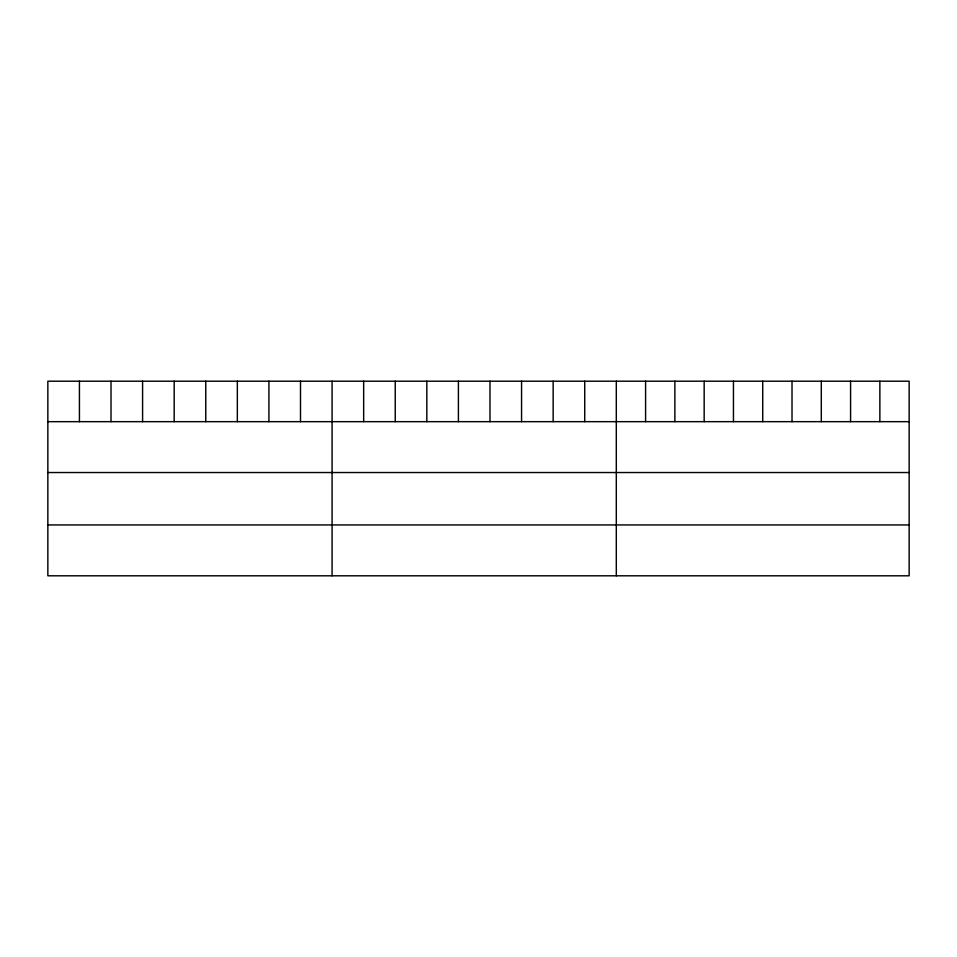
<?xml version="1.0" encoding="UTF-8"?>
<svg xmlns="http://www.w3.org/2000/svg" width="957" height="957" viewBox="0 0 957 957"><rect width="100%" height="100%" fill="white"/><g stroke="black" fill="none" stroke-linecap="round" stroke-linejoin="round"><path stroke-width="1.44" d="M909.15 421.666L909.15 575.803L47.85 575.803L47.85 381.197L909.15 381.197L909.15 421.666L47.85 421.666M47.85 472.531L909.15 472.531M47.85 524.938L909.15 524.938M879.866 381.197L879.866 421.666M850.582 381.197L850.582 421.666M821.297 381.197L821.297 421.666M792.013 381.197L792.013 421.666M762.729 381.197L762.729 421.666M733.445 381.197L733.445 421.666M704.161 381.197L704.161 421.666M674.876 381.197L674.876 421.666M645.592 381.197L645.592 421.666M616.308 381.197L616.308 575.803M584.727 381.197L584.727 421.666M553.146 381.197L553.146 421.666M521.565 381.197L521.565 421.666M489.984 381.197L489.984 421.666M458.403 381.197L458.403 421.666M426.822 381.197L426.822 421.666M395.241 381.197L395.241 421.666M363.66 381.197L363.66 421.666M332.079 381.197L332.079 575.803M300.498 381.197L300.498 421.666M268.917 381.197L268.917 421.666M237.336 381.197L237.336 421.666M205.755 381.197L205.755 421.666M174.174 381.197L174.174 421.666M142.593 381.197L142.593 421.666M111.012 381.197L111.012 421.666M79.431 381.197L79.431 421.666"/></g></svg>
